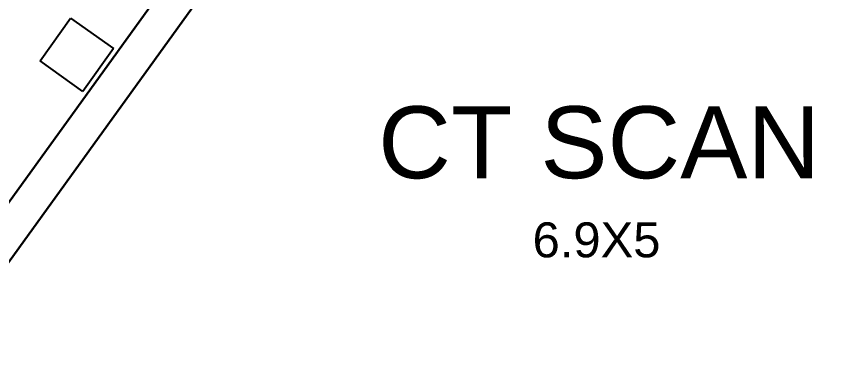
# Model space of a CAD drawing. Header units: metres. Extents: x 141303 to 146299, y 125960 to 127091.
# Drawn here: x 146020.213 to 146024.863, y 126155.055 to 126156.979 of the extents above; entities that cross this region are included whole.
import ezdxf

# ---------------------------------------------------------------- set-up
doc = ezdxf.new("R2010")
doc.units = ezdxf.units.M
doc.header["$MEASUREMENT"] = 0
doc.layers.add('DIMENSION', color=50, linetype='Continuous')
for name, color, linetype, lineweight in [('LETTERING', 50, 'Continuous', 30), ('new column', 4, 'Continuous', 25), ('NVMI_WALL', 7, 'Continuous', 30)]:
    doc.layers.add(name, color=color, linetype=linetype, lineweight=lineweight)
doc.styles.get("Standard").update_dxf_attribs({"font": 'arial.ttf'})
doc.dimstyles.get("Standard").update_dxf_attribs({"dimtxt": 0.18, "dimasz": 0.18, "dimexe": 0.18, "dimexo": 0.0625, "dimgap": 0.09, "dimtad": 0, "dimtih": 1, "dimtoh": 1, "dimdec": 4, "dimzin": 0, "dimdsep": 46, "dimtxsty": 'Standard', "dimcen": 0.09, "dimadec": 0, "dimazin": 0, "dimtfac": 1, "dimtdec": 4, "dimtofl": 0, "dimtmove": 0, "dimatfit": 3, "dimfxl": 1, "dimtolj": 1, "dimtzin": 0, "dimarcsym": 0})

# ---------------------------------------------------------------- blocks, each defined once
blk = doc.blocks.new('*D335')
at = {"layer": 'Defpoints', "color": 0, "transparency": 16777216}
for p in [(146035.3857, 126167.7902), (146037.354, 126166.3715), (146018.4272, 126144.2621)]:
    blk.add_point(p, dxfattribs=at)
at = {"layer": 'DIMENSION', "color": 0, "lineweight": -2, "transparency": 16777216}
for p, q in [((146035.4364, 126167.7537), (146037.5, 126166.2663)), ((146037.2487, 126166.2255), (146029.0058, 126154.7894)), ((146020.5007, 126142.9895), (146028.7436, 126154.4256)), ((146018.4779, 126144.2256), (146020.5415, 126142.7382))]:
    blk.add_line(p, q, dxfattribs=at)
at = {"layer": 'DIMENSION', "color": 0, "transparency": 16777216}
for points in [[(146037.2244, 126166.243), (146037.2731, 126166.208), (146037.354, 126166.3715)], [(146020.4764, 126143.007), (146020.5251, 126142.9719), (146020.3955, 126142.8434)]]:
    blk.add_solid(points, dxfattribs=at)
at = {"layer": 'DIMENSION', "color": 0, "transparency": 16777216, "insert": (146028.8747, 126154.6075), "char_height": 0.18, "attachment_point": 5}
blk.add_mtext('\\A1;29.0028', dxfattribs=at)

msp = doc.modelspace()

# ---------------------------------------------------------------- linework, layer by layer
at = {"layer": 'new column'}
for p, q in [((146020.34909, 126156.7235), (146020.52303, 126156.96793)), ((146020.52303, 126156.96793), (146020.76746, 126156.79399)), ((146020.76746, 126156.79399), (146020.59352, 126156.54957)), ((146020.59352, 126156.54957), (146020.34909, 126156.7235))]:
    msp.add_line(p, q, dxfattribs=at)
at = {"layer": 'NVMI_WALL'}
for p, q in [((146016.79475, 126151.2324), (146022.17416, 126158.69577)), ((146016.79475, 126151.2324), (146022.17416, 126158.69577)), ((146016.79475, 126151.2324), (146022.17416, 126158.69577)), ((146019.12045, 126154.11703), (146022.33641, 126158.57883))]:
    msp.add_line(p, q, dxfattribs=at)

# ---------------------------------------------------------------- texts
at = {"layer": 'LETTERING', "attachment_point": 1}
for s, width, gutter_width, insert, char_height in [('CT SCAN', 5.9296054, 2.05755, (146022.27955, 126156.46399), 0.411509), ('6.9X5', 1.2514514, 1, (146023.16095, 126155.80039), 0.2)]:
    msp.add_mtext_dynamic_manual_height_columns(s, width=width, gutter_width=gutter_width, heights=[0], dxfattribs=dict(at, insert=insert, char_height=char_height))

# ---------------------------------------------------------------- dimensions: what is measured, and where the dimension line sits
at = {"layer": 'DIMENSION'}
dim = msp.add_aligned_dim(p1=(146018.42724, 126144.26211), p2=(146035.38572, 126167.7902), distance=-2.42625, dimstyle='Standard', dxfattribs=at)
dim.commit()
dim.dimension.update_dxf_attribs({"geometry": '*D335', "text_midpoint": (146028.87474, 126154.60748)})

doc.saveas('drawing.dxf')
